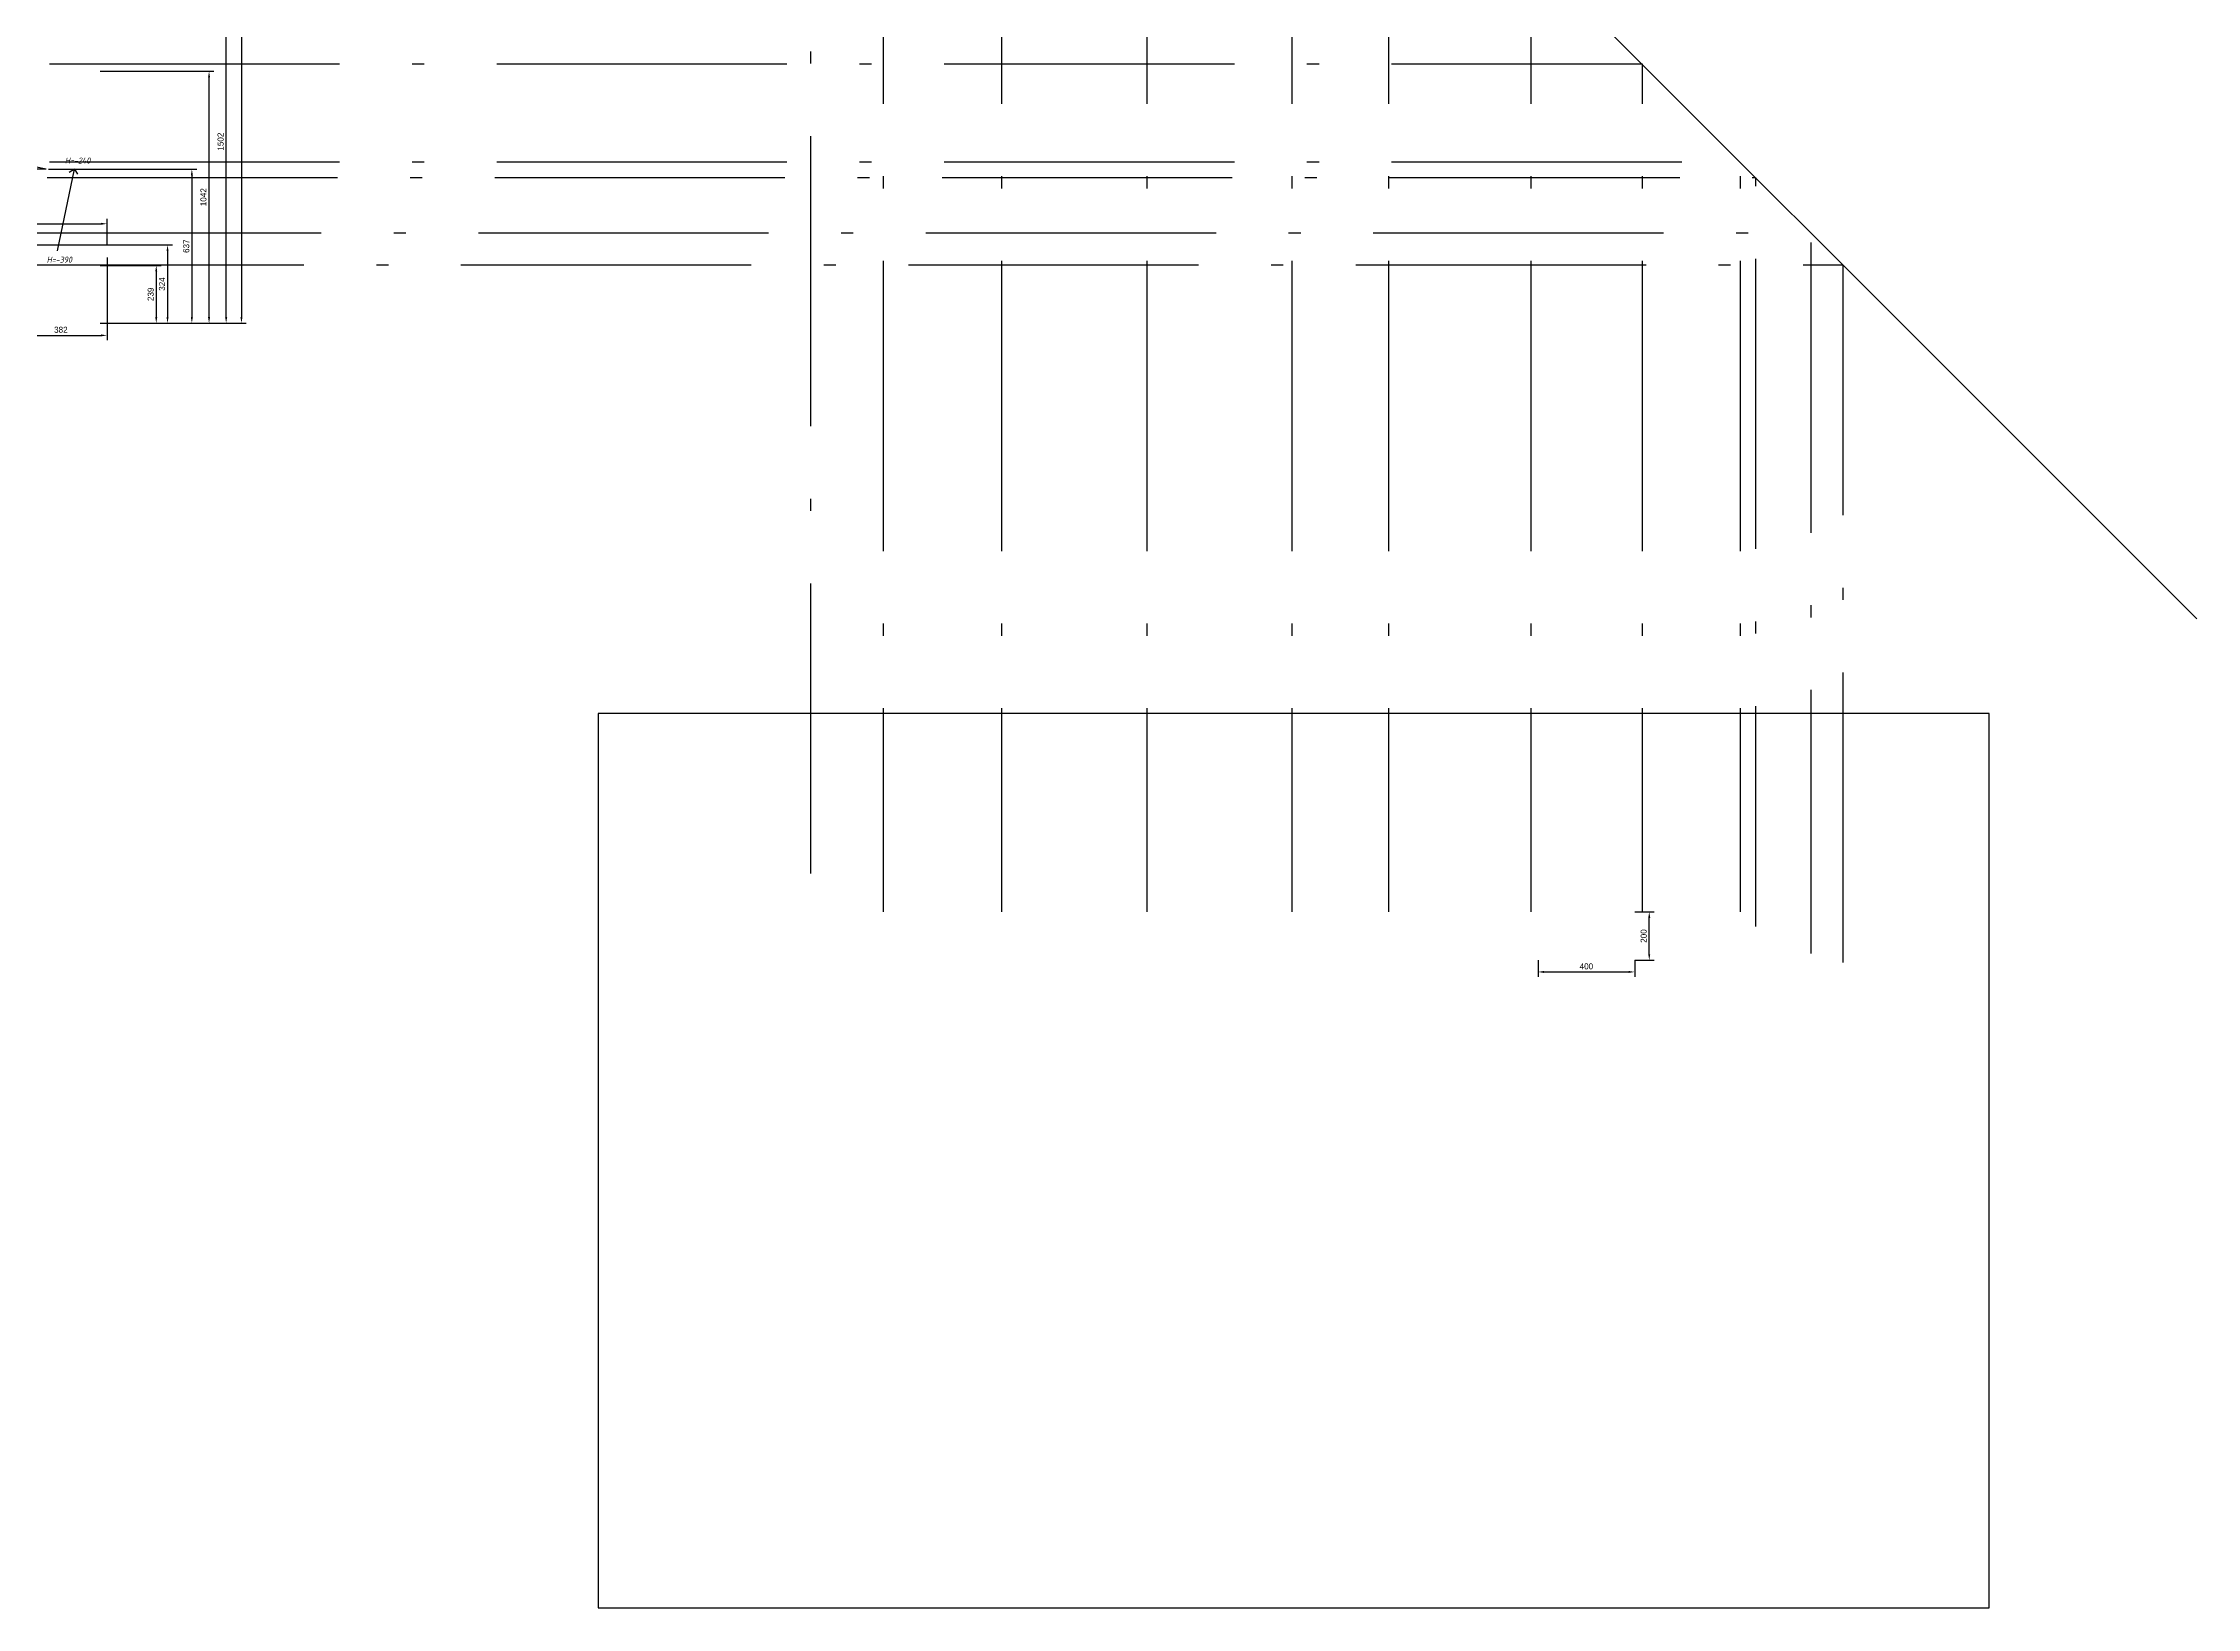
# Model space of a CAD drawing. Header units: millimetres. Extents: x -46731 to -19574, y -35129 to 2508.
# Drawn here: x -28480 to -19574, y -26128 to -19656 of the extents above; entities that cross this region are included whole.
import ezdxf
from ezdxf.enums import TextEntityAlignment as Align

# ---------------------------------------------------------------- set-up
doc = ezdxf.new("R2010")
doc.units = ezdxf.units.MM
doc.header["$PDMODE"] = 34
doc.header["$PDSIZE"] = 25
doc.linetypes.add('ACAD_ISO10W100', pattern=[18.5, 12, -3, 0.5, -3])
doc.layers.get('Defpoints').update_dxf_attribs({"color": 254})
doc.layers.add('08 Размеры потолочных конструкций', color=7, linetype='Continuous')
doc.layers.add('100 noprint', color=1, linetype='Continuous', plot=False)
doc.styles.get("Standard").update_dxf_attribs({"font": ''})
doc.styles.add('ГОСТ-ISOCPEUR', font='isocpeui.ttf', dxfattribs={"width": 0.8})
doc.styles.get('Standard').set_extended_font_data('Ubuntu')
doc.dimstyles.new('ISO-25', dxfattribs={"dimtxt": 2.5, "dimasz": 2.5, "dimexe": 1.25, "dimexo": 0.625, "dimtad": 1, "dimtxsty": 'Standard', "dimcen": 2.5, "dimadec": 0, "dimazin": 0, "dimtfac": 1, "dimtmove": 0, "dimatfit": 3, "dimfxl": 1, "dimarcsym": 0})

# ---------------------------------------------------------------- blocks, each defined once
blk = doc.blocks.new('*D14')
at = {"layer": '08 Размеры потолочных конструкций', "color": 0, "lineweight": -2, "transparency": 16777216}
for p, q in [((-28597.2, -20542.2), (-28597.2, -20884.5)), ((-28215.2, -20542.2), (-28215.2, -20884.5)), ((-28572.2, -20864.5), (-28240.2, -20864.5))]:
    blk.add_line(p, q, dxfattribs=at)
at = {"layer": '08 Размеры потолочных конструкций', "color": 0, "transparency": 16777216}
for points in [[(-28572.2, -20860.3), (-28572.2, -20868.6), (-28597.2, -20864.5)], [(-28240.2, -20868.6), (-28240.2, -20860.3), (-28215.2, -20864.5)]]:
    blk.add_solid(points, dxfattribs=at)
at = {"layer": 'Defpoints', "color": 0, "transparency": 16777216}
for p in [(-28597.2, -20542.2), (-28215.2, -20542.2), (-28215.2, -20864.5)]:
    blk.add_point(p, dxfattribs=at)
at = {"layer": '08 Размеры потолочных конструкций', "color": 0, "transparency": 16777216, "insert": (-28406.2, -20841.4), "char_height": 25, "attachment_point": 5}
blk.add_mtext('382', dxfattribs=at)
blk = doc.blocks.new('*D15')
at = {"layer": '08 Размеры потолочных конструкций', "color": 0, "lineweight": -2, "transparency": 16777216}
for p, q in [((-28243.2, -20575.2), (-27991.8, -20575.2)), ((-28011.8, -20600.2), (-28011.8, -20789.1)), ((-28243.2, -20814.1), (-27991.8, -20814.1))]:
    blk.add_line(p, q, dxfattribs=at)
at = {"layer": '08 Размеры потолочных конструкций', "color": 0, "transparency": 16777216}
for points in [[(-28007.6, -20600.2), (-28015.9, -20600.2), (-28011.8, -20575.2)], [(-28015.9, -20789.1), (-28007.6, -20789.1), (-28011.8, -20814.1)]]:
    blk.add_solid(points, dxfattribs=at)
at = {"layer": 'Defpoints', "color": 0, "transparency": 16777216}
for p in [(-28243.2, -20575.2), (-28243.2, -20814.1), (-28011.8, -20814.1)]:
    blk.add_point(p, dxfattribs=at)
at = {"layer": '08 Размеры потолочных конструкций', "color": 0, "transparency": 16777216, "insert": (-28034.8, -20694.6), "char_height": 25, "attachment_point": 5, "rotation": 90}
blk.add_mtext('239', dxfattribs=at)
blk = doc.blocks.new('*D16')
at = {"layer": '08 Размеры потолочных конструкций', "color": 0, "lineweight": -2, "transparency": 16777216}
for p, q in [((-28531.7, -20490.2), (-27945, -20490.2)), ((-27965, -20515.2), (-27965, -20789.1)), ((-28215.2, -20814.1), (-27945, -20814.1))]:
    blk.add_line(p, q, dxfattribs=at)
at = {"layer": '08 Размеры потолочных конструкций', "color": 0, "transparency": 16777216}
for points in [[(-27960.9, -20515.2), (-27969.2, -20515.2), (-27965, -20490.2)], [(-27969.2, -20789.1), (-27960.9, -20789.1), (-27965, -20814.1)]]:
    blk.add_solid(points, dxfattribs=at)
at = {"layer": 'Defpoints', "color": 0, "transparency": 16777216}
for p in [(-28531.7, -20490.2), (-28215.2, -20814.1), (-27965, -20814.1)]:
    blk.add_point(p, dxfattribs=at)
at = {"layer": '08 Размеры потолочных конструкций', "color": 0, "transparency": 16777216, "insert": (-27988.1, -20652.1), "char_height": 25, "attachment_point": 5, "rotation": 90}
blk.add_mtext('324', dxfattribs=at)
blk = doc.blocks.new('*D17')
at = {"layer": '08 Размеры потолочных конструкций', "color": 0, "lineweight": -2, "transparency": 16777216}
for p, q in [((-28531.7, -20490.2), (-28531.7, -20382.9)), ((-28215.2, -20490.2), (-28215.2, -20382.9)), ((-28531.7, -20402.9), (-28669.4, -20402.9)), ((-28506.7, -20402.9), (-28240.2, -20402.9))]:
    blk.add_line(p, q, dxfattribs=at)
at = {"layer": '08 Размеры потолочных конструкций', "color": 0, "transparency": 16777216}
for points in [[(-28506.7, -20398.7), (-28506.7, -20407), (-28531.7, -20402.9)], [(-28240.2, -20407), (-28240.2, -20398.7), (-28215.2, -20402.9)]]:
    blk.add_solid(points, dxfattribs=at)
at = {"layer": 'Defpoints', "color": 0, "transparency": 16777216}
for p in [(-28215.2, -20402.9), (-28531.7, -20490.2), (-28215.2, -20490.2)]:
    blk.add_point(p, dxfattribs=at)
at = {"layer": '08 Размеры потолочных конструкций', "color": 0, "transparency": 16777216, "insert": (-28631, -20379.8), "char_height": 25, "attachment_point": 5}
blk.add_mtext('317', dxfattribs=at)
blk = doc.blocks.new('*D18')
at = {"layer": '08 Размеры потолочных конструкций', "color": 0, "lineweight": -2, "transparency": 16777216}
for p, q in [((-28457.7, -20177.3), (-27844.5, -20177.3)), ((-27864.5, -20202.3), (-27864.5, -20789.1)), ((-28215.2, -20814.1), (-27844.5, -20814.1))]:
    blk.add_line(p, q, dxfattribs=at)
at = {"layer": '08 Размеры потолочных конструкций', "color": 0, "transparency": 16777216}
for points in [[(-27860.3, -20202.3), (-27868.7, -20202.3), (-27864.5, -20177.3)], [(-27868.7, -20789.1), (-27860.3, -20789.1), (-27864.5, -20814.1)]]:
    blk.add_solid(points, dxfattribs=at)
at = {"layer": 'Defpoints', "color": 0, "transparency": 16777216}
for p in [(-28457.7, -20177.3), (-28215.2, -20814.1), (-27864.5, -20814.1)]:
    blk.add_point(p, dxfattribs=at)
at = {"layer": '08 Размеры потолочных конструкций', "color": 0, "transparency": 16777216, "insert": (-27887.6, -20495.7), "char_height": 25, "attachment_point": 5, "rotation": 90}
blk.add_mtext('637', dxfattribs=at)
blk = doc.blocks.new('*D19')
at = {"layer": '08 Размеры потолочных конструкций', "color": 0, "lineweight": -2, "transparency": 16777216}
for p, q in [((-28243.2, -19772.1), (-27773.4, -19772.1)), ((-27793.4, -20789.1), (-27793.4, -19797.1)), ((-28215.2, -20814.1), (-27773.4, -20814.1))]:
    blk.add_line(p, q, dxfattribs=at)
at = {"layer": '08 Размеры потолочных конструкций', "color": 0, "transparency": 16777216}
for points in [[(-27789.2, -19797.1), (-27797.6, -19797.1), (-27793.4, -19772.1)], [(-27797.6, -20789.1), (-27789.2, -20789.1), (-27793.4, -20814.1)]]:
    blk.add_solid(points, dxfattribs=at)
at = {"layer": 'Defpoints', "color": 0, "transparency": 16777216}
for p in [(-28243.2, -19772.1), (-27793.4, -19772.1), (-28215.2, -20814.1)]:
    blk.add_point(p, dxfattribs=at)
at = {"layer": '08 Размеры потолочных конструкций', "color": 0, "transparency": 16777216, "insert": (-27816.5, -20293.1), "char_height": 25, "attachment_point": 5, "rotation": 90}
blk.add_mtext('1042', dxfattribs=at)
blk = doc.blocks.new('*D20')
at = {"layer": '08 Размеры потолочных конструкций', "color": 0, "lineweight": -2, "transparency": 16777216}
for p, q in [((-28243.2, -19312.1), (-27702.7, -19312.1)), ((-27722.7, -20789.1), (-27722.7, -19337.1)), ((-28214.6, -20814.1), (-27702.7, -20814.1))]:
    blk.add_line(p, q, dxfattribs=at)
at = {"layer": '08 Размеры потолочных конструкций', "color": 0, "transparency": 16777216}
for points in [[(-27718.5, -19337.1), (-27726.9, -19337.1), (-27722.7, -19312.1)], [(-27726.9, -20789.1), (-27718.5, -20789.1), (-27722.7, -20814.1)]]:
    blk.add_solid(points, dxfattribs=at)
at = {"layer": 'Defpoints', "color": 0, "transparency": 16777216}
for p in [(-28243.2, -19312.1), (-27722.7, -19312.1), (-28214.6, -20814.1)]:
    blk.add_point(p, dxfattribs=at)
at = {"layer": '08 Размеры потолочных конструкций', "color": 0, "transparency": 16777216, "insert": (-27745.7, -20063.1), "char_height": 25, "attachment_point": 5, "rotation": 90}
blk.add_mtext('1502', dxfattribs=at)
blk = doc.blocks.new('*D39')
at = {"layer": '08 Размеры потолочных конструкций', "color": 0, "lineweight": -2, "transparency": 16777216}
for p, q in [((-28214, -16044.1), (-27639.4, -16044.1)), ((-27659.4, -16069.1), (-27659.4, -20789.1)), ((-28214.6, -20814.1), (-27639.4, -20814.1))]:
    blk.add_line(p, q, dxfattribs=at)
at = {"layer": '08 Размеры потолочных конструкций', "color": 0, "transparency": 16777216}
for points in [[(-27655.3, -16069.1), (-27663.6, -16069.1), (-27659.4, -16044.1)], [(-27663.6, -20789.1), (-27655.3, -20789.1), (-27659.4, -20814.1)]]:
    blk.add_solid(points, dxfattribs=at)
at = {"layer": 'Defpoints', "color": 0, "transparency": 16777216}
for p in [(-28214, -16044.1), (-28214.6, -20814.1), (-27659.4, -20814.1)]:
    blk.add_point(p, dxfattribs=at)
at = {"layer": '08 Размеры потолочных конструкций', "color": 0, "transparency": 16777216, "insert": (-27682.5, -18429.1), "char_height": 25, "attachment_point": 5, "rotation": 90}
blk.add_mtext('4770', dxfattribs=at)
blk = doc.blocks.new('*D40')
at = {"layer": '08 Размеры потолочных конструкций', "color": 0, "lineweight": -2, "transparency": 16777216}
for p, q in [((-28657, -20163.7), (-28711.4, -20427.6)), ((-28467.2, -20177.3), (-28671.5, -20135.1)), ((-28531.7, -20490.2), (-28736.1, -20448.1))]:
    blk.add_line(p, q, dxfattribs=at)
at = {"layer": '08 Размеры потолочных конструкций', "color": 0, "transparency": 16777216}
for points in [[(-28652.9, -20164.5), (-28661.1, -20162.8), (-28651.9, -20139.2)], [(-28715.5, -20426.8), (-28707.3, -20428.5), (-28716.5, -20452.1)]]:
    blk.add_solid(points, dxfattribs=at)
at = {"layer": 'Defpoints', "color": 0, "transparency": 16777216}
for p in [(-28467.2, -20177.3), (-28716.5, -20452.1), (-28531.7, -20490.2)]:
    blk.add_point(p, dxfattribs=at)
at = {"layer": '08 Размеры потолочных конструкций', "color": 0, "transparency": 16777216, "insert": (-28706.8, -20291), "char_height": 25, "attachment_point": 5, "rotation": 78.34659}
blk.add_mtext('320', dxfattribs=at)
blk = doc.blocks.new('*D41')
at = {"layer": '08 Размеры потолочных конструкций', "color": 0, "lineweight": -2, "transparency": 16777216}
for p, q in [((-28457.7, -16464.1), (-28788, -16464.1)), ((-28768, -20152.3), (-28768, -16489.1)), ((-28467.2, -20177.3), (-28788, -20177.3))]:
    blk.add_line(p, q, dxfattribs=at)
at = {"layer": '08 Размеры потолочных конструкций', "color": 0, "transparency": 16777216}
for points in [[(-28763.8, -16489.1), (-28772.2, -16489.1), (-28768, -16464.1)], [(-28772.2, -20152.3), (-28763.8, -20152.3), (-28768, -20177.3)]]:
    blk.add_solid(points, dxfattribs=at)
at = {"layer": 'Defpoints', "color": 0, "transparency": 16777216}
for p in [(-28768, -16464.1), (-28457.7, -16464.1), (-28467.2, -20177.3)]:
    blk.add_point(p, dxfattribs=at)
at = {"layer": '08 Размеры потолочных конструкций', "color": 0, "transparency": 16777216, "insert": (-28791.1, -18320.7), "char_height": 25, "attachment_point": 5, "rotation": 90}
blk.add_mtext('3713', dxfattribs=at)
blk = doc.blocks.new('*D50')
at = {"layer": '08 Размеры потолочных конструкций', "color": 0, "lineweight": -2, "transparency": 16777216}
for p, q in [((-21898.3, -23248.7), (-21818.4, -23248.7)), ((-21838.4, -23423.7), (-21838.4, -23273.7)), ((-21898.3, -23448.7), (-21818.4, -23448.7))]:
    blk.add_line(p, q, dxfattribs=at)
at = {"layer": '08 Размеры потолочных конструкций', "color": 0, "transparency": 16777216}
for points in [[(-21834.2, -23273.7), (-21842.5, -23273.7), (-21838.4, -23248.7)], [(-21842.5, -23423.7), (-21834.2, -23423.7), (-21838.4, -23448.7)]]:
    blk.add_solid(points, dxfattribs=at)
at = {"layer": 'Defpoints', "color": 0, "transparency": 16777216}
for p in [(-21898.3, -23248.7), (-21838.4, -23248.7), (-21898.3, -23448.7)]:
    blk.add_point(p, dxfattribs=at)
at = {"layer": '08 Размеры потолочных конструкций', "color": 0, "transparency": 16777216, "insert": (-21861.4, -23348.7), "char_height": 25, "attachment_point": 5, "rotation": 90}
blk.add_mtext('200', dxfattribs=at)
blk = doc.blocks.new('*D51')
at = {"layer": '08 Размеры потолочных конструкций', "color": 0, "lineweight": -2, "transparency": 16777216}
for p, q in [((-22298.3, -23448.7), (-22298.3, -23517.2)), ((-22273.3, -23497.2), (-21923.3, -23497.2)), ((-21898.3, -23448.7), (-21898.3, -23517.2))]:
    blk.add_line(p, q, dxfattribs=at)
at = {"layer": '08 Размеры потолочных конструкций', "color": 0, "transparency": 16777216}
for points in [[(-22273.3, -23493.1), (-22273.3, -23501.4), (-22298.3, -23497.2)], [(-21923.3, -23501.4), (-21923.3, -23493.1), (-21898.3, -23497.2)]]:
    blk.add_solid(points, dxfattribs=at)
at = {"layer": 'Defpoints', "color": 0, "transparency": 16777216}
for p in [(-22298.3, -23448.7), (-21898.3, -23448.7), (-21898.3, -23497.2)]:
    blk.add_point(p, dxfattribs=at)
at = {"layer": '08 Размеры потолочных конструкций', "color": 0, "transparency": 16777216, "insert": (-22098.3, -23474.2), "char_height": 25, "attachment_point": 5}
blk.add_mtext('400', dxfattribs=at)

msp = doc.modelspace()

# ---------------------------------------------------------------- linework, layer by layer
at = {"layer": '08 Размеры потолочных конструкций'}
for p, q in [((-28420.208, -20515.211), (-28350.458, -20177.272)), ((-28350.458, -20177.272), (-28371.344, -20191.011)), ((-28350.458, -20177.272), (-28336.718, -20198.158))]:
    msp.add_line(p, q, dxfattribs=at)
at = {"layer": '100 noprint', "color": 1, "lineweight": -2, "ltscale": 100, "flags": 128}
msp.add_lwpolyline([(-26248.991, -15361.352), (-19573.772, -22036.571)], dxfattribs=at)
at = {"layer": '100 noprint', "color": 1, "linetype": 'ACAD_ISO10W100', "lineweight": -2, "ltscale": 100, "flags": 128}
for points in [[(-28970.208, -16304.086), (-25306.257, -16304.086), (-25306.257, -23221.677)], [(-28453.708, -16604.086), (-25006.257, -16604.086), (-25006.257, -23248.677)], [(-28453.708, -17094.086), (-24516.257, -17094.086), (-24516.257, -23248.677)], [(-28453.708, -17694.086), (-23916.257, -17694.086), (-23916.257, -23248.677)], [(-28453.708, -18294.086), (-23316.257, -18294.086), (-23316.257, -23248.677)], [(-28453.708, -18694.086), (-22916.257, -18694.086), (-22916.257, -23248.677)], [(-28453.708, -19282.086), (-22328.257, -19282.086), (-22328.257, -23248.677)], [(-28453.708, -19742.086), (-21868.257, -19742.086), (-21868.257, -23248.677)], [(-28462.413, -20211.515), (-21398.828, -20211.515), (-21398.828, -23308.568)], [(-28453.708, -20147.272), (-21463.071, -20147.272), (-21463.071, -23248.677)], [(-28529.593, -20439.893), (-21170.45, -20439.893), (-21170.45, -23421.097)], [(-28601.708, -20572.211), (-21038.132, -20572.211), (-21038.132, -23733.161)]]:
    msp.add_lwpolyline(points, dxfattribs=at)
at = {"layer": '100 noprint', "lineweight": -2}
msp.add_lwpolyline([(-26184.999, -22428.771), (-26184.999, -26127.53), (-20433.398, -26127.53), (-20433.398, -22428.771)], close=True, dxfattribs=at)

# ---------------------------------------------------------------- texts
at = {"layer": '08 Размеры потолочных конструкций', "style": 'ГОСТ-ISOCPEUR', "width": 0.8}
for s, p in [('H=-240', (-28336.606, -20141.269)), ('H=-390', (-28412.098, -20551.25))]:
    msp.add_text(s, height=25, dxfattribs=at).set_placement(p, align=Align.MIDDLE)

# ---------------------------------------------------------------- dimensions: what is measured, and where the dimension line sits
at = {"layer": '08 Размеры потолочных конструкций', "color": 5}
for base, p1, p2, picture, middle in [((-27659.442, -20814.086), (-28213.958, -16044.086), (-28214.583, -20814.086), '*D39', (-27659.442, -18429.086)), ((-28768.001, -16464.086), (-28467.208, -20177.272), (-28457.708, -16464.086), '*D41', (-28768.001, -18320.679))]:
    dim = msp.add_linear_dim(base=base, p1=p1, p2=p2, angle=90, dimstyle='ISO-25', override={"dimtxt": 25, "dimasz": 25, "dimexe": 20, "dimexo": 0, "dimgap": 10, "dimdec": 0}, dxfattribs=at)
    dim.commit()
    dim.dimension.update_dxf_attribs({"geometry": picture, "text_midpoint": middle, "dimtype": 160})
at = {"layer": '08 Размеры потолочных конструкций'}
for base, p1, p2, picture, middle in [((-27722.689, -19312.086), (-28214.583, -20814.086), (-28243.208, -19312.086), '*D20', (-27722.689, -20063.086)), ((-27793.407, -19772.086), (-28215.208, -20814.086), (-28243.208, -19772.086), '*D19', (-27793.407, -20293.086)), ((-27864.501, -20814.086), (-28457.708, -20177.272), (-28215.208, -20814.086), '*D18', (-27864.501, -20495.679)), ((-27965.045, -20814.086), (-28531.749, -20490.211), (-28215.208, -20814.086), '*D16', (-27965.045, -20652.149)), ((-28011.775, -20814.086), (-28243.208, -20575.211), (-28243.208, -20814.086), '*D15', (-28011.775, -20694.649)), ((-21838.359, -23248.677), (-21898.257, -23448.677), (-21898.257, -23248.677), '*D50', (-21838.359, -23348.677))]:
    dim = msp.add_linear_dim(base=base, p1=p1, p2=p2, angle=90, dimstyle='ISO-25', override={"dimtxt": 25, "dimasz": 25, "dimexe": 20, "dimexo": 0, "dimgap": 10, "dimdec": 0}, dxfattribs=at)
    dim.commit()
    dim.dimension.update_dxf_attribs({"geometry": picture, "text_midpoint": middle, "dimtype": 160})
at = {"layer": '08 Размеры потолочных конструкций', "color": 5}
dim = msp.add_aligned_dim(p1=(-28467.208, -20177.272), p2=(-28531.749, -20490.211), distance=-188.615, dimstyle='ISO-25', override={"dimtxt": 25, "dimasz": 25, "dimexe": 20, "dimexo": 0, "dimgap": 10, "dimdec": 0}, dxfattribs=at)
dim.commit()
dim.dimension.update_dxf_attribs({"geometry": '*D40', "text_midpoint": (-28706.789, -20290.985)})
at = {"layer": '08 Размеры потолочных конструкций'}
for base, p1, p2, picture, middle in [((-28215.208, -20402.858), (-28531.749, -20490.211), (-28215.208, -20490.211), '*D17', (-28630.976, -20402.858)), ((-28215.208, -20864.454), (-28597.208, -20542.211), (-28215.208, -20542.211), '*D14', (-28406.208, -20864.454)), ((-21898.257, -23497.221), (-22298.257, -23448.677), (-21898.257, -23448.677), '*D51', (-22098.257, -23497.221))]:
    dim = msp.add_linear_dim(base=base, p1=p1, p2=p2, dimstyle='ISO-25', override={"dimtxt": 25, "dimasz": 25, "dimexe": 20, "dimexo": 0, "dimgap": 10, "dimdec": 0}, dxfattribs=at)
    dim.commit()
    dim.dimension.update_dxf_attribs({"geometry": picture, "text_midpoint": middle, "dimtype": 160})

doc.saveas('drawing.dxf')
